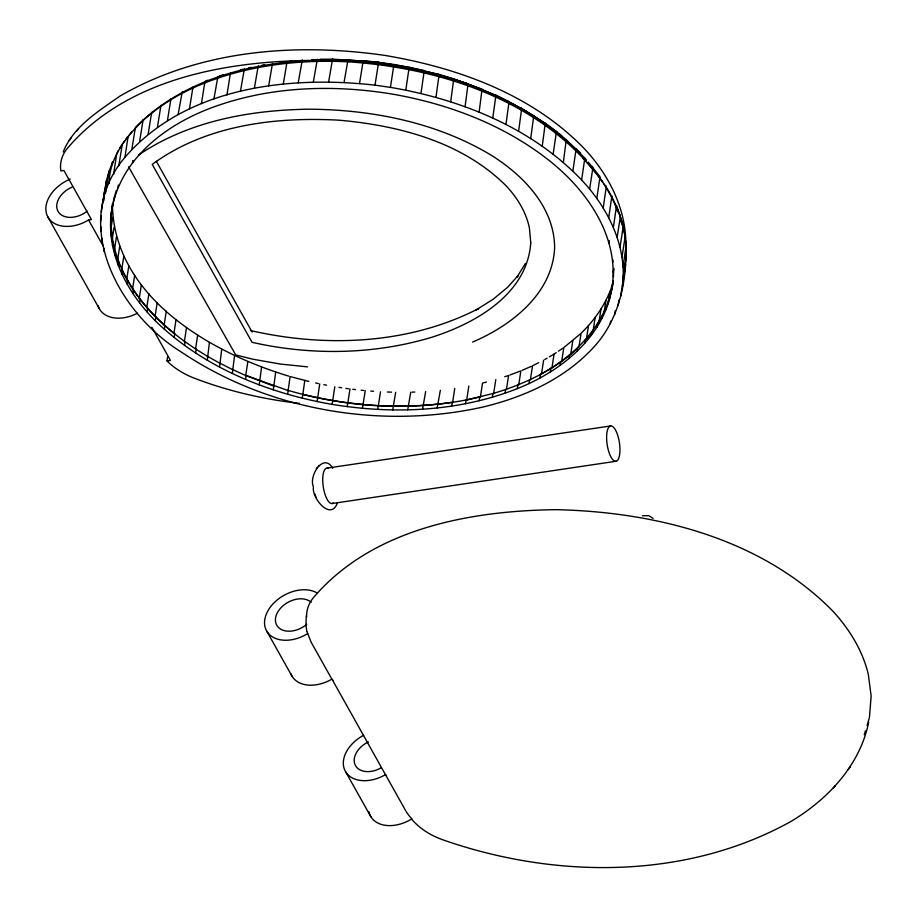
<?xml version="1.0" encoding="UTF-8"?>
<svg xmlns="http://www.w3.org/2000/svg" width="917" height="917" viewBox="0 0 917 917"><rect width="100%" height="100%" fill="white"/><g stroke="black" fill="none" stroke-linecap="round" stroke-linejoin="round"><path stroke-width="1.38" d="M625.852 248.186C626.781 284.11 617.794 322.624 591.901 349.113C563.187 379.615 523.458 397.199 483.316 406.965C381.071 429.718 268.796 410.667 181.52 352.174C118.373 313.236 69.233 223.026 124.907 157.369C185.475 87.207 287.961 75.354 375.007 85.155L378.606 62.299L347.635 59.972L311.528 59.869M131.865 149.253L135.395 127.44C193.785 68.317 283.433 55.662 362.891 61.76C444.092 69.532 527.183 98.383 584.817 158.171L581.63 180.007C608.235 208.285 627.526 246.902 622.414 286.585M609.175 300.478L611.994 287.514C604.486 336.768 561.193 371.259 517.303 388.636C458.775 411.779 393.76 414.45 332.126 404.386C271.272 393.817 211.151 370.422 164.384 329.226C129.24 298.575 102.211 251.373 112.894 203.494L112.332 207.173L114.957 195.424M174.127 337.502L174.689 333.822C138.398 304.96 107.3 261.414 111.553 212.939L110.991 216.618M288.798 376.153C209.959 352.357 113.318 296.833 112.39 203.563M612.774 281.737C617.015 233.273 585.929 189.716 549.627 160.865C504.201 124.85 448.39 103.781 391.628 93.97C329.994 83.917 264.979 86.576 206.463 109.731C166.413 125.835 127.474 154.927 114.579 197.877M613.393 276.693L613.76 268.498L613.198 272.177M103.736 200.8L104.079 196.639M104.297 193.865L106.212 181.497L109.192 170.917M306.267 615.915L305.946 625.302L306.794 631.16M378.606 62.299L393.943 64.499L390.447 87.379C460.919 99.323 531.493 127.566 581.63 180.007M611.433 291.193L612.946 280.762M613.37 227.485L616.545 205.614L623.182 225.364L626.208 245.137L623.056 267.042M101.34 211.781L104.515 191.08M103.036 202.187L106.59 180.34M100.561 221.501L101.409 215.976M105.638 192.765L108.814 172.064L112.699 161.701L111.691 164.338M100.698 231.325L101.34 227.175M109.146 183.538C109.192 158.286 125.491 137.504 142.8 120.78C157.495 107.255 174.597 96.56 192.65 88.124C240.839 66.207 294.689 59.364 347.222 61.76C442.407 67.732 544.962 101.959 602.824 182.036M101.764 241.205L102.188 238.443M113.536 174.539L116.711 153.85L118.396 150.537M103.736 251.109L104.148 248.347M110.51 218.716L110.934 215.965M111.358 213.202L112.206 207.678M118.797 165.805L122.339 143.992L119.714 148.348M110.556 226.19L111.129 222.51M111.003 228.413L112.699 217.375M117.926 187.549L118.293 185.096M111.049 235.841L111.622 232.161M112.413 238.156L114.109 227.118M124.907 157.369L128.093 136.667L131.922 131.498M112.459 245.538L113.02 241.859L111.989 240.919M114.316 250.673L116.436 236.884M114.774 255.247L115.336 251.567M117.995 264.944L118.557 261.265L117.548 260.417L119.669 246.616M132.484 162.905L132.85 160.452M139.613 141.482L143.144 119.68M131.819 287.949L121.674 270.091L123.795 256.29M122.099 274.573L122.672 270.893L121.674 270.091M148.153 134.088L151.683 112.298M128.804 265.884L126.684 279.674L127.646 280.43L127.085 284.11M137.584 296.111L132.552 289.13L134.673 275.341M157.449 127.108L160.956 105.317M132.931 293.52L133.492 289.852L132.552 289.13M184.558 345.445L185.119 341.766C168.006 329.432 152.268 315.081 139.258 298.426L141.378 284.637M167.444 120.551L170.963 98.761M139.602 302.782L140.163 299.102L139.258 298.426M148.898 293.727L146.777 307.527L147.648 308.158L147.087 311.837M178.139 114.442L182.231 91.86M157.208 302.599L155.088 316.399L155.924 316.984L155.351 320.663M189.475 108.814L192.971 87.035M166.275 311.207L164.154 325.008L164.945 325.546L164.384 329.226M201.419 103.678L204.904 81.9M176.064 319.517L173.943 333.318L174.689 333.822M213.913 99.047L217.902 76.512M195.63 353.056L196.192 349.377L184.42 341.307L186.541 327.507M226.946 94.955L230.408 73.188M196.192 349.377L195.55 348.941L197.671 335.141M240.437 91.391L244.335 68.878M207.311 360.278L209.408 342.396M254.364 88.387L258.216 65.886M219.564 367.087L221.719 349.251M268.67 85.946L272.475 63.445M232.322 373.471L234.546 355.658M283.296 84.089L287.067 61.588M273.266 389.828L273.828 386.149L245.722 375.42L247.842 361.619M245.561 379.409L246.134 375.729L232.425 369.459M298.197 82.805L302.301 59.949M261.574 367.109L259.224 384.865M313.327 82.094L317.328 59.261M275.673 372.096L273.828 386.149M328.63 81.98L332.527 59.147L363.419 61.152M287.629 394.276L290.104 376.555L308.869 381.426M344.047 82.461L348.036 59.662M302.266 398.196L304.799 380.498M359.521 83.516L363.212 60.66L378.652 62.333M317.11 401.566L319.724 383.891M332.126 404.386L334.808 386.722M347.245 406.644L349.996 388.991M405.795 90.153L409.177 67.262L393.943 64.499M362.421 408.317L365.253 390.676M420.983 93.5L424.262 70.586L409.177 67.262M377.598 409.418L378.377 405.578C403.159 406.827 428.067 405.853 452.631 402.276L454.752 388.476M380.498 391.777L378.377 405.578C352.862 404.145 327.507 400.362 302.69 394.299M435.953 97.397L439.14 74.449L423.849 70.976M392.705 409.933L395.674 392.293M450.683 101.81L453.766 78.839L438.911 74.426L436.079 74.46M407.71 409.853L410.759 392.212M465.079 106.762L468.071 83.756L446.464 77.166M422.554 409.2L425.66 391.559M479.132 112.195L482.033 89.155L453.457 78.805M437.168 407.95L440.343 390.31M492.761 118.121L495.891 95.517L481.024 89.362M451.508 406.128L452.631 402.276M505.932 124.506L509.027 101.89L495.57 95.036L494.423 95.185M465.515 403.732L466.077 400.053L480.405 396.889L482.525 383.1L486.503 382.034M468.828 386.068L466.707 399.869C407.538 411.206 345.72 407.171 287.984 390.355M518.598 131.326L521.658 108.687L495.065 94.921M479.155 400.775L479.717 397.095L480.405 396.889M530.714 138.559L533.74 115.897L520.615 107.977L526.61 111.553M492.36 397.267L492.922 393.588L506.471 389.289L508.591 375.489L504.751 376.715M492.922 393.588L493.678 393.359L495.799 379.569M542.245 146.181L545.225 123.497L532.594 115.129M505.084 393.21L505.657 389.53L518.735 384.693L520.856 370.892L509.818 375.03M553.134 154.171L556.344 132.357L555.542 130.844L544.721 122.912M517.303 388.636L517.864 384.957L530.427 379.581L532.548 365.78L538.703 362.673M528.937 383.547L529.499 379.867C546.28 372.153 562.213 362.33 575.853 349.824M563.347 162.492L566.27 139.751C548.538 124.574 528.696 112.103 508.087 101.237M539.964 377.964L540.537 374.285C571.486 357.573 599.5 331.358 609.736 296.799M543.632 360.175L541.511 373.976L540.537 374.285M572.861 171.112L576.059 149.288L566.27 139.751M550.349 371.924L550.911 368.244L551.942 367.9L554.063 354.1L556.229 352.655M560.046 365.425L560.608 361.745L561.685 361.378L563.806 347.577L580.037 334.189M589.62 189.154L592.795 168.453L592.462 166.332M569.021 358.501L569.583 354.822L570.695 354.421L572.816 340.62M577.229 351.188L577.79 347.509L578.948 347.073L581.069 333.272C595.66 319.208 607.352 301.853 613.164 282.333M603.191 208.033L606.366 186.174M584.656 343.497L585.229 339.817L586.41 339.336L588.531 325.546M608.716 217.707L611.891 195.837M591.282 335.462L591.843 331.782L593.058 331.266L595.179 317.465M608.98 243.108L609.358 240.655M597.059 327.117L597.62 323.437L600.28 320.4M598.87 322.876L600.99 309.086M601.976 318.474L602.538 314.795M604.028 312.823L605.931 300.409M612.705 262.526L613.083 260.073M606.022 309.591L606.584 305.911M617.152 237.354L620.328 216.653L619.903 214.395M608.086 303.894L610 291.48M612.533 286.471L612.957 283.708M620.03 247.246L623.205 226.556L622.769 224.264M610.229 323.816L610.642 321.065M622.001 257.161L625.176 236.46L624.741 234.144M614.619 314.818L615.25 310.68M618.115 305.602L618.964 300.077M623.193 276.865L626.368 256.164L625.795 243.991M620.717 296.168L623.892 275.478L623.159 278.172M596.818 198.496L600.005 176.649L588.37 162.229M299.309 403.377C264.176 399.388 229.365 391.399 196.261 378.939A68.339 43.191 9.1 0 1 167.983 361.894L167.009 360.885L167.742 356.335M624.122 272.876L625.153 263.477M624.133 274.103L625.577 264.669M113.215 202.164L114.82 195.527M337.456 502.654C331.152 521.578 311.505 498.218 313.419 486.87C308.421 475.659 323.781 452.127 332.676 468.266M864.261 734.746L865.453 730.803M867.035 725.542L869.408 717.656L871.15 696.072L868.284 674.293A241.492 152.635 9.1 0 0 832.865 611.135C761.351 538.348 655.391 511.869 556.149 509.669C469.619 510.7 371.947 528.731 313.178 597.93A68.339 43.191 9.1 0 0 306.633 617.164M868.674 722.206C860.066 765.122 827.994 799.2 791.428 821.173L788.907 822.572C683.761 880.171 553.329 878.704 442.177 839.571C430.6 835.341 419.722 828.693 411.687 819.248M63.227 151.935C73.257 126.477 98.967 110.854 120.368 95.826L122.889 94.428C201.786 49.782 296.707 42.652 385.014 55.433C458.064 67.743 532.353 94.577 584.668 149.047L586.593 151.133C608.418 175.262 624.11 205.752 625.749 238.672M115.141 194.198L116.493 190.3M525.43 263.454L517.016 277.06L518.449 275.272M123.107 142.937L124.632 140.828M126.156 138.719L127.692 136.61M68.935 140.794L71.079 138.112M76.478 131.337L78.553 128.735M833.244 788.265L835.33 785.663M848.236 769.466L850.414 766.738M587.247 338.327L588.909 336.31M590.571 334.292L593.058 331.266M316.399 468.484L317.133 467.647M318.199 466.421L319.001 465.504M518.277 275.375L507.605 287.308L493.163 299.24L476.072 309.969L478.536 308.605C408.867 344.46 325.822 347.818 250.433 330.533M558.396 351.2L562.717 348.3M314.29 60.602L310.061 60.419C223.53 61.45 125.847 79.481 67.09 148.669A68.339 43.191 9.1 0 0 60.82 170.86L63.926 170.505L91.436 219.553L88.582 220L84.639 222.143A32.485 22.512 -29.3 0 1 46.698 214.337A32.485 22.512 -29.3 0 1 70.288 179.079M464.85 83.516L468.071 83.756M138.616 154.996C188.512 121.09 250.169 109.937 309.522 109.192C372.646 109.708 437.145 122.534 491.661 155.489C523.733 175.686 554.418 207.448 554.625 247.728C552.561 293.669 511.663 325.375 472.599 342.064M306.92 631.595L307.676 633.578L304.96 635.172A32.485 22.512 -29.3 0 1 268.005 632.994A32.485 22.512 -29.3 0 1 277.026 600.096A32.485 22.512 -29.3 0 1 316.606 592.657M307.676 633.578L311.207 642.313L331.851 679.119L330.166 680.105A32.485 22.512 -29.3 0 1 290.872 673.857M544.79 359.498L547.105 358.157M549.432 356.805L554.063 354.1M331.851 679.119L332.963 680.311M386.481 775.702L385.415 774.613L383.73 775.599A32.485 22.512 -29.3 0 1 345.01 770.647A32.485 22.512 -29.3 0 1 363.671 735.274M137.412 313.201L136.106 313.901A32.485 22.512 -29.3 0 1 98.016 305.636M522.151 370.33L531.252 366.353M205.431 81.12L207.93 80.203M219.197 76.1L223.095 74.873M529.499 379.867L530.427 379.581M642.496 515.732L648.72 515.652L653.064 518.38M517.864 384.957L518.735 384.693M505.657 389.53L506.471 389.289M493.678 393.359L466.077 400.053M240.3 69.944L242.994 69.233M248.507 67.973L251.281 67.377M262.113 65.222L264.704 64.775M167.009 360.885L170.436 360.381L151.867 327.289M326.819 468.174L610.688 425.947M332 503.536L615.869 461.297A17.87 6.201 81.5 0 0 617.313 434.096A17.87 6.201 81.5 0 0 606.664 435.472A17.87 6.201 81.5 0 0 615.869 461.297M280.43 62.436L283.089 62.092M289.761 61.359L292.466 61.13M412.111 392.155L414.816 392.04M320.09 59.238L332.791 59.192M387.398 392.006L391.536 392.155M370.789 391.078L373.563 391.272M307.539 366.869L280.499 364.072L252.622 359.177L235.726 354.913L128.563 166.848M352.77 389.289L355.544 389.599M361.092 390.218L363.866 390.516M378.503 62.654C423.769 68.42 468.278 81.223 509.027 101.89M375.007 85.155L390.447 87.379M338.946 387.341L341.709 387.753M345.858 388.372L348.62 388.785M399.319 65.944L402.059 66.437M404.798 66.941L407.549 67.434M323.839 384.659L326.578 385.174M415.504 69.107L408.913 67.686L411.355 68.443M315.654 382.962L318.371 383.581M439.896 75.194L443.839 76.375M288.19 390.596L245.722 375.42M454.339 79.584L467.212 84.009M468.472 84.49L473.493 86.439M439.77 75.274L443.37 76.684M219.599 363.04L232.895 369.792M207.288 356.197L220.126 363.407M195.55 348.941L207.884 356.598M184.42 341.307L185.119 341.766M555.542 130.844L557.57 132.506M559.599 134.157L561.628 135.808M582.742 158.045C597.506 173.496 610.94 191.366 617.703 211.873M575.75 148.348L580.599 153.277M584.817 158.171L586.593 160.2M604.246 184.157C616.499 202.657 624.752 224.092 626.231 246.341M156.303 161.266L252.095 332.034M88.582 220L103.185 246.031M332.699 680.448L405.532 810.456M47.604 216.515L99.07 308.272M266.916 631.446L292.133 676.391M345.698 771.885L370.904 816.818M118.58 262.835L120.127 266.469M620.843 221.089L622.196 225.043M315.448 495.696L315.918 497.117M115.129 253.115L117.548 260.417M314.909 494.08L315.276 495.191M624.867 235.394L625.681 242.913M626.345 254.949L626.368 256.164M368.852 811.534A32.485 22.512 -29.3 0 0 408.936 820.543L411.928 818.789L411.332 818.228A71.583 51.593 -31.6 0 1 406.071 811.396M381.277 767.735A20.839 14.443 -29.3 0 1 355.292 765.202A20.839 14.443 -29.3 0 1 368.428 741.91M306.737 624.294A20.839 14.443 -29.3 0 1 279.158 628.088A20.839 14.443 -29.3 0 1 283.766 605.163A20.839 14.443 -29.3 0 1 311.15 602.331M333.215 502.986A17.87 6.201 81.5 0 1 323.254 486.652A17.87 6.201 81.5 0 1 328.148 468.404M87.149 211.185A20.839 14.443 -29.3 0 1 58.31 211.804A20.839 14.443 -29.3 0 1 72.019 187.16M530.748 242.787C527.309 294.013 475.785 323.22 431.964 337.215C373.827 354.741 311.138 355.658 252.049 342.316L152.245 164.395C205.179 125.342 274.366 116.688 338.465 120.15C398.735 125.331 462.397 141.997 506.299 186.025A150.021 94.818 9.1 0 1 529.441 228.195L530.748 242.787"/></g></svg>
